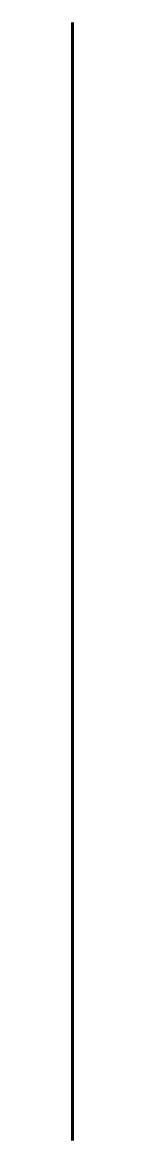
# Paper-space layout 'Лист8' of a CAD drawing. Header units: millimetres. Extents: x 159.8 to 159.8, y -67.7 to -12.7.
import ezdxf

# ---------------------------------------------------------------- set-up
doc = ezdxf.new("R2010")
doc.units = ezdxf.units.MM

psp = doc.layouts.new('Лист8')

# ---------------------------------------------------------------- linework, layer by layer
at = {"color": 7, "lineweight": 60}
psp.add_line((159.802, -12.732), (159.802, -67.732), dxfattribs=at)

doc.saveas('drawing.dxf')
